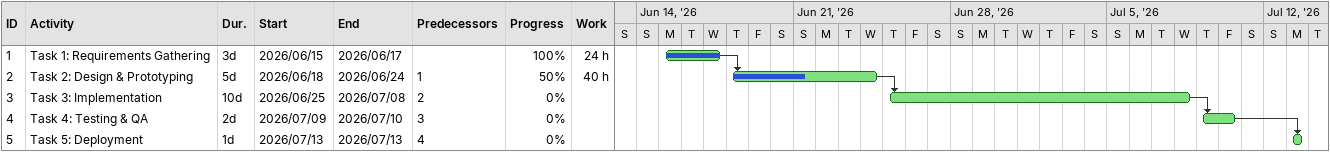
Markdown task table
| ID | Task | Duration | Start | Finish | Predecessors | % complete | Work (h) |
|---|---|---|---|---|---|---|---|
| 1 | Task 1: Requirements Gathering | 3d | 2026-06-15 | 2026-06-17 |  | 100 | 24 |
| 2 | Task 2: Design & Prototyping | 5d | 2026-06-18 | 2026-06-24 | 1 | 50 | 40 |
| 3 | Task 3: Implementation | 10d | 2026-06-25 | 2026-07-08 | 2 | 0 |  |
| 4 | Task 4: Testing & QA | 2d | 2026-07-09 | 2026-07-10 | 3 | 0 |  |
| 5 | Task 5: Deployment | 1d | 2026-07-13 | 2026-07-13 | 4 | 0 |  |
